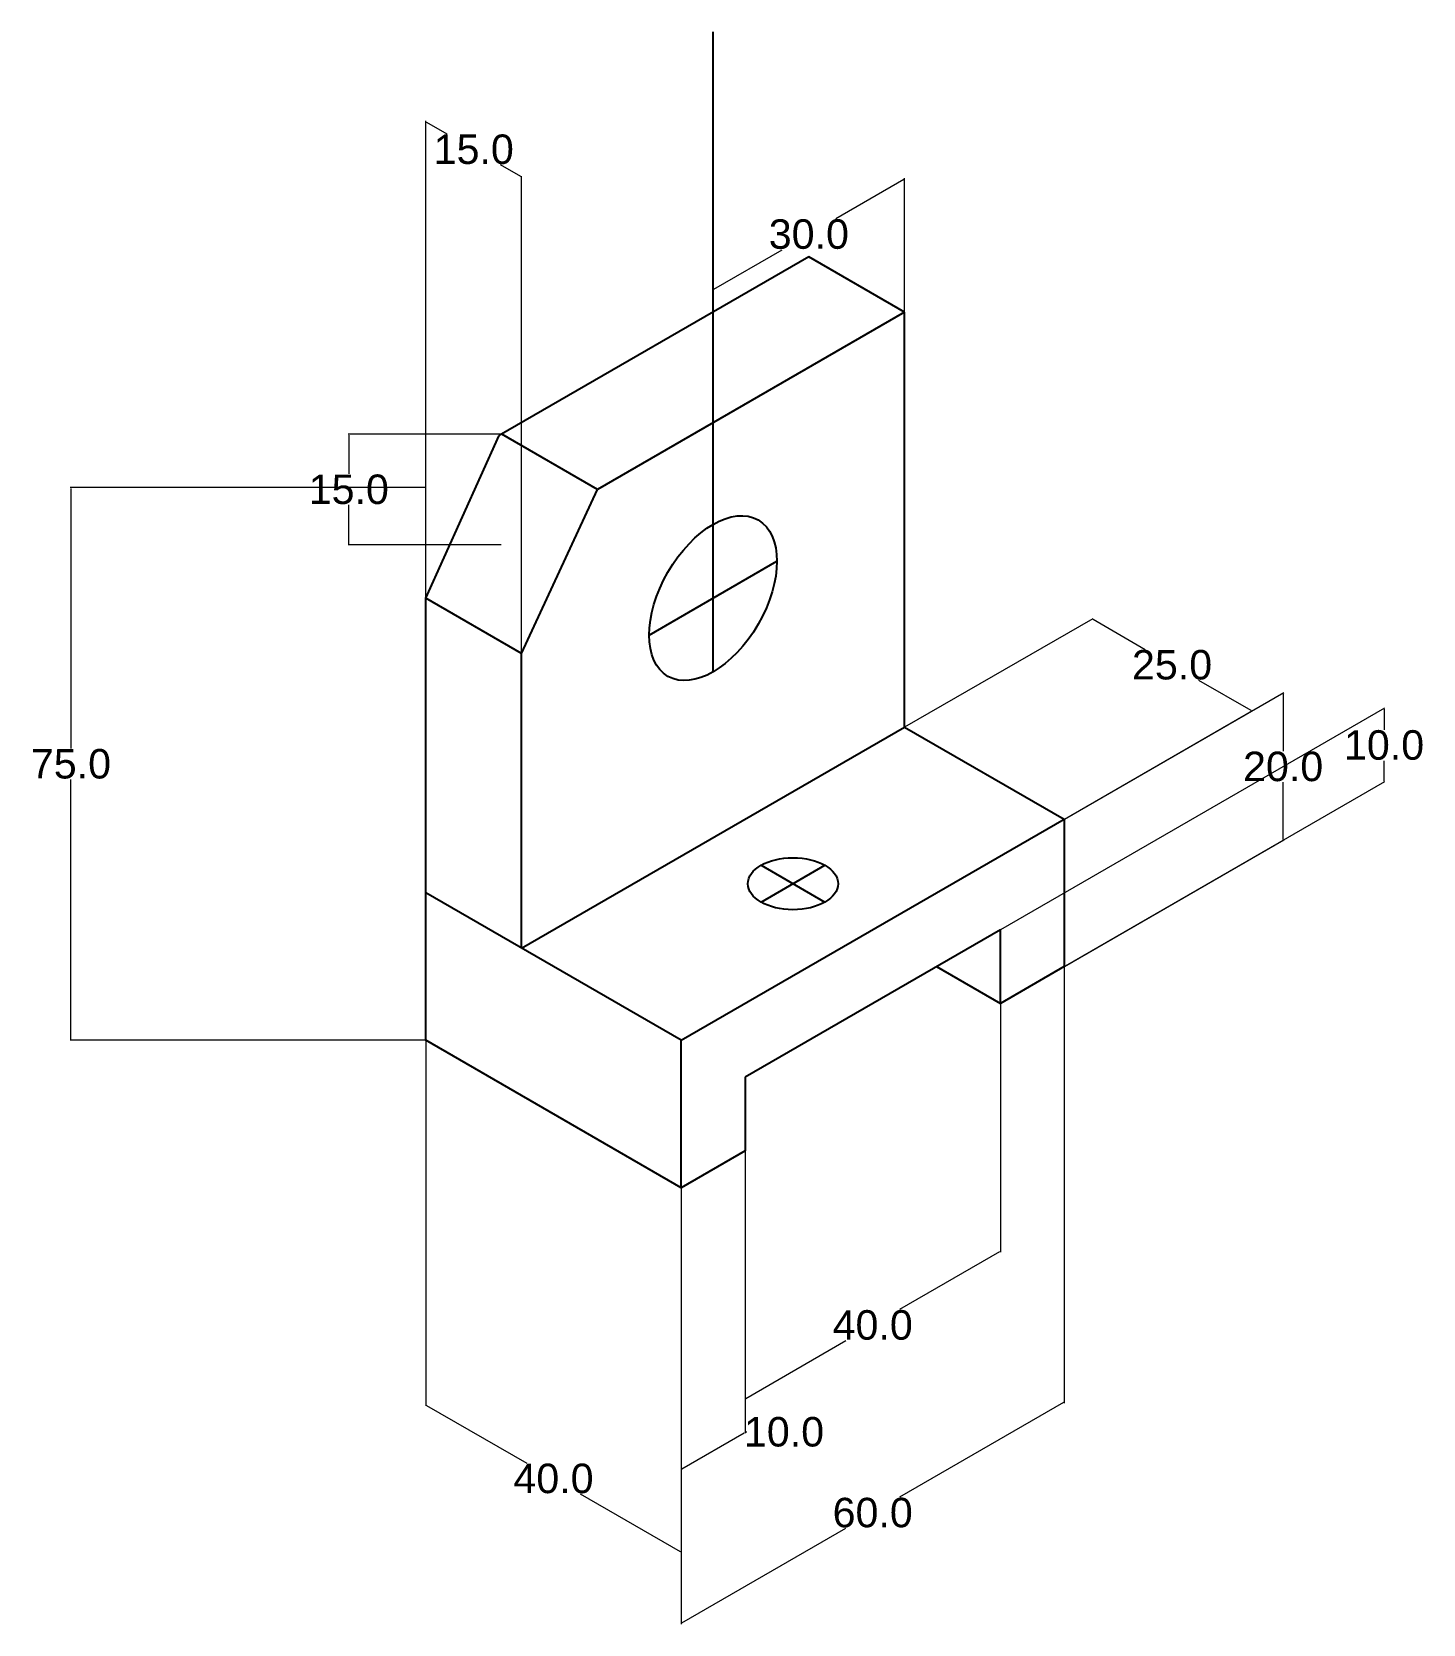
# Model space of a CAD drawing. Header units: millimetres. Extents: x 225 to 414, y 167 to 383.
import ezdxf

# ---------------------------------------------------------------- set-up
doc = ezdxf.new("R2010")
doc.units = ezdxf.units.MM
doc.header["$MEASUREMENT"] = 0
doc.layers.add('AM_5', color=3, linetype='Continuous', lineweight=15)
doc.styles.get("Standard").update_dxf_attribs({"font": 'arial.ttf'})
doc.dimstyles.new('AM_ANSI$0', dxfattribs={"dimtxt": 4, "dimasz": 0.12, "dimexe": 0.1, "dimexo": 0.05, "dimgap": 0.06, "dimtad": 0, "dimtih": 1, "dimtoh": 1, "dimdec": 1, "dimzin": 7, "dimdsep": 46, "dimtxsty": 'Standard', "dimcen": 0, "dimclrd": 256, "dimclre": 1, "dimclrt": 2, "dimadec": 0, "dimazin": 2, "dimtp": 0.1, "dimtm": 0.1, "dimtfac": 0.71, "dimtdec": 1, "dimtofl": 0, "dimtmove": 0, "dimatfit": 3, "dimfxl": 1, "dimtolj": 1, "dimtzin": 7, "dimlwd": -1, "dimlwe": -1, "dimarcsym": 1})

# ---------------------------------------------------------------- blocks, each defined once
blk = doc.blocks.new('*D5')
at = {"layer": 'AM_5', "linetype": 'ByBlock', "transparency": 16777216}
for p, q in [((343.77, 363.21), (334.53, 357.87)), ((318, 348.33), (327.24, 353.67))]:
    blk.add_line(p, q, dxfattribs=at)
at = {"layer": 'AM_5', "color": 1, "linetype": 'ByBlock', "transparency": 16777216}
for p, q in [((343.87, 345.26), (343.87, 363.38)), ((317.89, 330.26), (317.89, 348.38))]:
    blk.add_line(p, q, dxfattribs=at)
at = {"layer": 'AM_5', "transparency": 16777216}
for points in [[(343.76, 363.23), (343.78, 363.19), (343.87, 363.27)], [(317.99, 348.35), (318.01, 348.31), (317.89, 348.27)]]:
    blk.add_solid(points, dxfattribs=at)
at = {"layer": 'Defpoints', "color": 0, "transparency": 16777216}
for p in [(343.87, 363.27), (343.87, 345.2), (317.89, 330.2)]:
    blk.add_point(p, dxfattribs=at)
at = {"layer": 'AM_5', "color": 2, "transparency": 16777216, "insert": (330.88, 355.77), "char_height": 4, "attachment_point": 5}
blk.add_mtext('\\A1;30.0', dxfattribs=at)
blk = doc.blocks.new('*D6')
at = {"layer": 'AM_5', "color": 1, "linetype": 'ByBlock', "transparency": 16777216}
for p, q in [((343.92, 288.92), (369.43, 303.64)), ((365.58, 276.42), (391.08, 291.14))]:
    blk.add_line(p, q, dxfattribs=at)
at = {"layer": 'AM_5', "linetype": 'ByBlock', "transparency": 16777216}
for p, q in [((369.43, 303.52), (376.51, 299.43)), ((390.87, 291.14), (383.79, 295.23))]:
    blk.add_line(p, q, dxfattribs=at)
at = {"layer": 'AM_5', "transparency": 16777216}
for points in [[(369.44, 303.54), (369.42, 303.5), (369.33, 303.58)], [(390.88, 291.16), (390.86, 291.12), (390.98, 291.08)]]:
    blk.add_solid(points, dxfattribs=at)
at = {"layer": 'Defpoints', "color": 0, "transparency": 16777216}
for p in [(390.98, 291.08), (343.87, 288.89), (365.53, 276.39)]:
    blk.add_point(p, dxfattribs=at)
at = {"layer": 'AM_5', "color": 2, "transparency": 16777216, "insert": (380.15, 297.33), "char_height": 4, "attachment_point": 5}
blk.add_mtext('\\A1;25.0', dxfattribs=at)
blk = doc.blocks.new('*D7')
at = {"layer": 'AM_5', "color": 1, "linetype": 'ByBlock', "transparency": 16777216}
for p, q in [((365.58, 276.42), (395.32, 293.59)), ((365.58, 256.42), (395.32, 273.59))]:
    blk.add_line(p, q, dxfattribs=at)
at = {"layer": 'AM_5', "linetype": 'ByBlock', "transparency": 16777216}
for p, q in [((395.22, 293.41), (395.22, 285.63)), ((395.22, 273.65), (395.22, 281.43))]:
    blk.add_line(p, q, dxfattribs=at)
at = {"layer": 'AM_5', "transparency": 16777216}
for points in [[(395.2, 293.41), (395.24, 293.41), (395.22, 293.53)], [(395.2, 273.65), (395.24, 273.65), (395.22, 273.53)]]:
    blk.add_solid(points, dxfattribs=at)
at = {"layer": 'Defpoints', "color": 0, "transparency": 16777216}
for p in [(365.53, 276.39), (395.22, 273.53), (365.53, 256.39)]:
    blk.add_point(p, dxfattribs=at)
at = {"layer": 'AM_5', "color": 2, "transparency": 16777216, "insert": (395.22, 283.53), "char_height": 4, "attachment_point": 5}
blk.add_mtext('\\A1;20.0', dxfattribs=at)
blk = doc.blocks.new('*D8')
at = {"layer": 'AM_5', "color": 1, "linetype": 'ByBlock', "transparency": 16777216}
for p, q in [((356.92, 261.42), (409.01, 291.49)), ((356.92, 251.42), (409.01, 281.49))]:
    blk.add_line(p, q, dxfattribs=at)
at = {"layer": 'AM_5', "linetype": 'ByBlock', "transparency": 16777216}
for p, q in [((408.91, 291.32), (408.91, 288.54)), ((408.91, 281.56), (408.91, 284.33))]:
    blk.add_line(p, q, dxfattribs=at)
at = {"layer": 'AM_5', "transparency": 16777216}
for points in [[(408.89, 291.32), (408.93, 291.32), (408.91, 291.44)], [(408.89, 281.56), (408.93, 281.56), (408.91, 281.44)]]:
    blk.add_solid(points, dxfattribs=at)
at = {"layer": 'Defpoints', "color": 0, "transparency": 16777216}
for p in [(408.91, 281.44), (356.87, 261.39), (356.87, 251.39)]:
    blk.add_point(p, dxfattribs=at)
at = {"layer": 'AM_5', "color": 2, "transparency": 16777216, "insert": (408.91, 286.44), "char_height": 4, "attachment_point": 5}
blk.add_mtext('\\A1;10.0', dxfattribs=at)
blk = doc.blocks.new('*D9')
at = {"layer": 'AM_5', "color": 1, "linetype": 'ByBlock', "transparency": 16777216}
for p, q in [((322.22, 231.33), (322.22, 193.06)), ((313.56, 226.33), (313.56, 188.06))]:
    blk.add_line(p, q, dxfattribs=at)
at = {"layer": 'AM_5', "linetype": 'ByBlock', "transparency": 16777216}
for p, q in [((313.67, 188.24), (322.12, 193.12)), ((322.22, 193.18), (322.33, 193.24)), ((322.33, 193.24), (322.45, 193.24))]:
    blk.add_line(p, q, dxfattribs=at)
at = {"layer": 'AM_5', "transparency": 16777216}
for points in [[(322.11, 193.14), (322.13, 193.1), (322.22, 193.18)], [(313.66, 188.26), (313.68, 188.22), (313.56, 188.18)]]:
    blk.add_solid(points, dxfattribs=at)
at = {"layer": 'Defpoints', "color": 0, "transparency": 16777216}
for p in [(322.22, 231.39), (313.56, 226.39), (322.22, 193.18)]:
    blk.add_point(p, dxfattribs=at)
at = {"layer": 'AM_5', "color": 2, "transparency": 16777216, "insert": (327.51, 193.24), "char_height": 4, "attachment_point": 5}
blk.add_mtext('\\A1;10.0', dxfattribs=at)
blk = doc.blocks.new('*D10')
at = {"layer": 'AM_5', "color": 1, "linetype": 'ByBlock', "transparency": 16777216}
for p, q in [((356.87, 261.33), (356.87, 217.63)), ((322.22, 241.33), (322.22, 197.63))]:
    blk.add_line(p, q, dxfattribs=at)
at = {"layer": 'AM_5', "linetype": 'ByBlock', "transparency": 16777216}
for p, q in [((356.76, 217.68), (343.19, 209.84)), ((322.33, 197.8), (335.9, 205.64))]:
    blk.add_line(p, q, dxfattribs=at)
at = {"layer": 'AM_5', "transparency": 16777216}
for points in [[(356.75, 217.7), (356.77, 217.66), (356.87, 217.74)], [(322.32, 197.82), (322.34, 197.78), (322.22, 197.74)]]:
    blk.add_solid(points, dxfattribs=at)
at = {"layer": 'Defpoints', "color": 0, "transparency": 16777216}
for p in [(356.87, 261.39), (322.22, 241.39), (356.87, 217.74)]:
    blk.add_point(p, dxfattribs=at)
at = {"layer": 'AM_5', "color": 2, "transparency": 16777216, "insert": (339.54, 207.74), "char_height": 4, "attachment_point": 5}
blk.add_mtext('\\A1;40.0', dxfattribs=at)
blk = doc.blocks.new('*D11')
at = {"layer": 'AM_5', "color": 1, "linetype": 'ByBlock', "transparency": 16777216}
for p, q in [((365.53, 276.33), (365.53, 197.16)), ((313.56, 246.33), (313.56, 167.16))]:
    blk.add_line(p, q, dxfattribs=at)
at = {"layer": 'AM_5', "linetype": 'ByBlock', "transparency": 16777216}
for p, q in [((365.42, 197.22), (343.19, 184.38)), ((313.67, 167.34), (335.9, 180.18))]:
    blk.add_line(p, q, dxfattribs=at)
at = {"layer": 'AM_5', "transparency": 16777216}
for points in [[(365.41, 197.24), (365.43, 197.2), (365.53, 197.28)], [(313.66, 167.36), (313.68, 167.32), (313.56, 167.28)]]:
    blk.add_solid(points, dxfattribs=at)
at = {"layer": 'Defpoints', "color": 0, "transparency": 16777216}
for p in [(365.53, 276.39), (313.56, 246.39), (365.53, 197.28)]:
    blk.add_point(p, dxfattribs=at)
at = {"layer": 'AM_5', "color": 2, "transparency": 16777216, "insert": (339.54, 182.28), "char_height": 4, "attachment_point": 5}
blk.add_mtext('\\A1;60.0', dxfattribs=at)
blk = doc.blocks.new('*D12')
at = {"layer": 'AM_5', "color": 1, "linetype": 'ByBlock', "transparency": 16777216}
for p, q in [((278.92, 246.33), (278.92, 196.8)), ((313.56, 226.33), (313.56, 176.8))]:
    blk.add_line(p, q, dxfattribs=at)
at = {"layer": 'AM_5', "linetype": 'ByBlock', "transparency": 16777216}
for p, q in [((279.03, 196.85), (292.6, 189.02)), ((313.46, 176.97), (299.88, 184.81))]:
    blk.add_line(p, q, dxfattribs=at)
at = {"layer": 'AM_5', "transparency": 16777216}
for points in [[(279.04, 196.87), (279.02, 196.84), (278.92, 196.91)], [(313.47, 176.99), (313.45, 176.96), (313.56, 176.91)]]:
    blk.add_solid(points, dxfattribs=at)
at = {"layer": 'Defpoints', "color": 0, "transparency": 16777216}
for p in [(278.92, 246.39), (313.56, 226.39), (313.56, 176.91)]:
    blk.add_point(p, dxfattribs=at)
at = {"layer": 'AM_5', "color": 2, "transparency": 16777216, "insert": (296.24, 186.91), "char_height": 4, "attachment_point": 5}
blk.add_mtext('\\A1;40.0', dxfattribs=at)
blk = doc.blocks.new('*D14')
at = {"layer": 'AM_5', "color": 1, "linetype": 'ByBlock', "transparency": 16777216}
for p, q in [((278.92, 306.44), (278.92, 371.15)), ((291.91, 298.94), (291.91, 363.65))]:
    blk.add_line(p, q, dxfattribs=at)
at = {"layer": 'AM_5', "linetype": 'ByBlock', "transparency": 16777216}
for p, q in [((279.03, 370.97), (281.78, 369.39)), ((291.81, 363.59), (289.06, 365.18))]:
    blk.add_line(p, q, dxfattribs=at)
at = {"layer": 'AM_5', "transparency": 16777216}
for points in [[(279.04, 370.99), (279.02, 370.96), (278.92, 371.03)], [(291.82, 363.61), (291.8, 363.58), (291.91, 363.53)]]:
    blk.add_solid(points, dxfattribs=at)
at = {"layer": 'Defpoints', "color": 0, "transparency": 16777216}
for p in [(291.91, 363.53), (278.92, 306.39), (291.91, 298.89)]:
    blk.add_point(p, dxfattribs=at)
at = {"layer": 'AM_5', "color": 2, "transparency": 16777216, "insert": (285.42, 367.28), "char_height": 4, "attachment_point": 5}
blk.add_mtext('\\A1;15.0', dxfattribs=at)
blk = doc.blocks.new('*D15')
at = {"layer": 'AM_5', "color": 1, "linetype": 'ByBlock', "transparency": 16777216}
for p, q in [((278.87, 321.39), (230.68, 321.39)), ((278.87, 246.39), (230.68, 246.39))]:
    blk.add_line(p, q, dxfattribs=at)
at = {"layer": 'AM_5', "linetype": 'ByBlock', "transparency": 16777216}
for p, q in [((230.78, 321.27), (230.78, 285.99)), ((230.78, 246.51), (230.78, 281.78))]:
    blk.add_line(p, q, dxfattribs=at)
at = {"layer": 'AM_5', "transparency": 16777216}
for points in [[(230.76, 321.27), (230.8, 321.27), (230.78, 321.39)], [(230.76, 246.51), (230.8, 246.51), (230.78, 246.39)]]:
    blk.add_solid(points, dxfattribs=at)
at = {"layer": 'Defpoints', "color": 0, "transparency": 16777216}
for p in [(230.78, 321.39), (278.92, 321.39), (278.92, 246.39)]:
    blk.add_point(p, dxfattribs=at)
at = {"layer": 'AM_5', "color": 2, "transparency": 16777216, "insert": (230.78, 283.89), "char_height": 4, "attachment_point": 5}
blk.add_mtext('\\A1;75.0', dxfattribs=at)
blk = doc.blocks.new('*D16')
at = {"layer": 'AM_5', "color": 1, "linetype": 'ByBlock', "transparency": 16777216}
for p, q in [((289.16, 328.64), (268.37, 328.64)), ((289.16, 313.64), (268.37, 313.64))]:
    blk.add_line(p, q, dxfattribs=at)
at = {"layer": 'AM_5', "linetype": 'ByBlock', "transparency": 16777216}
for p, q in [((268.47, 328.52), (268.47, 323.24)), ((268.47, 313.76), (268.47, 319.04))]:
    blk.add_line(p, q, dxfattribs=at)
at = {"layer": 'AM_5', "transparency": 16777216}
for points in [[(268.45, 328.52), (268.49, 328.52), (268.47, 328.64)], [(268.45, 313.76), (268.49, 313.76), (268.47, 313.64)]]:
    blk.add_solid(points, dxfattribs=at)
at = {"layer": 'Defpoints', "color": 0, "transparency": 16777216}
for p in [(289.21, 328.64), (268.47, 313.64), (289.21, 313.64)]:
    blk.add_point(p, dxfattribs=at)
at = {"layer": 'AM_5', "color": 2, "transparency": 16777216, "insert": (268.47, 321.14), "char_height": 4, "attachment_point": 5}
blk.add_mtext('\\A1;15.0', dxfattribs=at)

msp = doc.modelspace()

# ---------------------------------------------------------------- linework, layer by layer
for p, q in [((317.89, 296.39), (317.89, 383.24)), ((317.89, 306.39), (317.89, 383.24)), ((330.88, 352.7), (288.87, 328.44)), ((343.87, 345.2), (330.88, 352.7)), ((343.87, 345.2), (302.2, 321.14)), ((343.87, 288.89), (343.87, 345.2)), ((278.92, 306.39), (288.87, 328.44)), ((302.2, 321.14), (289.21, 328.64)), ((291.91, 298.89), (302.2, 321.14)), ((309.23, 301.39), (326.55, 311.39)), ((291.91, 298.89), (278.92, 306.39)), ((278.92, 246.39), (278.92, 306.39)), ((291.91, 258.89), (291.91, 298.89)), ((291.91, 258.89), (343.87, 288.89)), ((343.87, 288.89), (365.53, 276.39)), ((278.92, 246.39), (278.92, 283.89)), ((313.56, 246.39), (365.53, 276.39)), ((365.53, 276.39), (365.53, 256.39)), ((324.39, 270.14), (333.05, 265.14)), ((324.39, 265.14), (333.05, 270.14)), ((313.56, 246.39), (278.92, 266.39)), ((356.87, 261.39), (322.22, 241.39)), ((356.87, 251.39), (356.87, 261.39)), ((348.2, 256.39), (356.87, 251.39)), ((365.53, 256.39), (356.87, 251.39)), ((313.56, 226.39), (278.92, 246.39)), ((313.56, 226.39), (313.56, 246.39)), ((322.22, 241.39), (322.22, 231.39)), ((322.22, 231.39), (313.56, 226.39))]:
    msp.add_line(p, q)
for centre, major_axis in [((317.89, 306.39), (-6.12, -10.61)), ((328.72, 267.64), (-6.12, 0))]:
    msp.add_ellipse(centre, major_axis=major_axis, ratio=0.57735)

# ---------------------------------------------------------------- dimensions: what is measured, and where the dimension line sits
at = {"layer": 'AM_5'}
for p1, p2, distance, picture, middle in [((278.92, 306.39), (291.91, 298.89), 55.99, '*D14', (285.42, 367.28)), ((343.87, 288.89), (365.53, 276.39), 25.45, '*D6', (380.15, 297.33)), ((365.53, 276.39), (365.53, 256.39), 29.69, '*D7', (395.22, 283.53)), ((356.87, 261.39), (356.87, 251.39), 52.04, '*D8', (408.91, 286.44)), ((313.56, 246.39), (365.53, 276.39), -68.51, '*D11', (339.54, 182.28)), ((322.22, 241.39), (356.87, 261.39), -37.8, '*D10', (339.54, 207.74)), ((278.92, 246.39), (313.56, 226.39), -42.85, '*D12', (296.24, 186.91)), ((313.56, 226.39), (322.22, 231.39), -33.09, '*D9', (327.51, 193.24))]:
    dim = msp.add_aligned_dim(p1=p1, p2=p2, distance=distance, dimstyle='AM_ANSI$0', dxfattribs=at)
    dim.commit()
    dim.dimension.update_dxf_attribs({"geometry": picture, "text_midpoint": middle})
for p1, p2, distance, picture, middle in [((317.89, 330.2), (343.87, 345.2), 15.65, '*D5', (330.88, 355.77)), ((289.21, 328.64), (289.21, 313.64), -20.74, '*D16', (268.47, 321.14)), ((278.92, 246.39), (278.92, 321.39), 48.15, '*D15', (230.78, 283.89))]:
    dim = msp.add_aligned_dim(p1=p1, p2=p2, distance=distance, dimstyle='AM_ANSI$0', override={"dimpost": ''}, dxfattribs=at)
    dim.commit()
    dim.dimension.update_dxf_attribs({"geometry": picture, "text_midpoint": middle})

doc.saveas('drawing.dxf')
